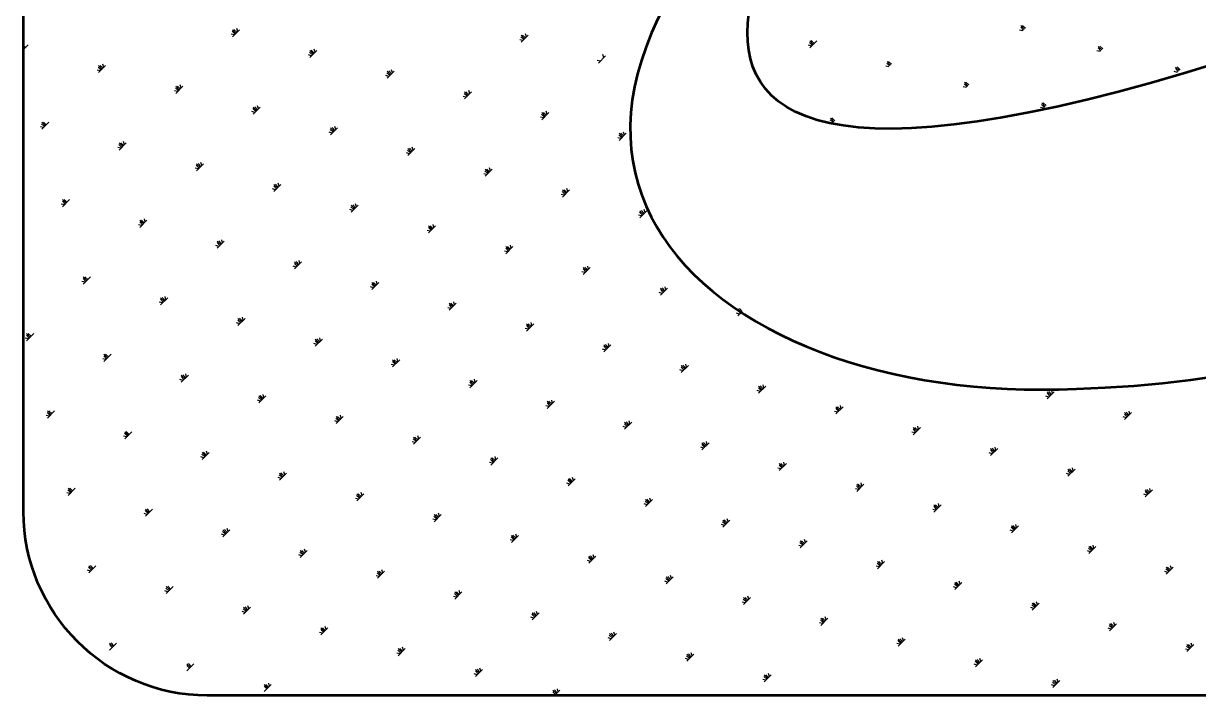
# Model space of a CAD drawing. Extents: x 40372685 to 40373131, y 3431137 to 3431353.
# Drawn here: x 40373107.694 to 40373112.371, y 3431336.849 to 3431339.523 of the extents above; entities that cross this region are included whole.
import ezdxf

# ---------------------------------------------------------------- set-up
doc = ezdxf.new("R2010")
doc.units = 0
doc.header["$LTSCALE"] = 0.5
doc.layers.add('PUB_TITLE', color=4, linetype='CONTINUOUS')

msp = doc.modelspace()

# ---------------------------------------------------------------- linework, layer by layer
at = {"layer": 'PUB_TITLE', "color": 4}
for p, q in [((40373108.5396, 3431339.4849), (40373108.5255, 3431339.4989)), ((40373108.5255, 3431339.4708), (40373108.5537, 3431339.4989)), ((40373108.5431, 3431339.4884), (40373108.5318, 3431339.4996)), ((40373108.5466, 3431339.4919), (40373108.5433, 3431339.5042)), ((40373111.6716, 3431339.494), (40373111.6593, 3431339.4973)), ((40373111.6752, 3431339.4975), (40373111.6639, 3431339.5088)), ((40373111.6787, 3431339.501), (40373111.6646, 3431339.5151)), ((40373111.6822, 3431339.5046), (40373111.6709, 3431339.5158)), ((40373108.5325, 3431339.4778), (40373108.5202, 3431339.4811)), ((40373108.5361, 3431339.4813), (40373108.5248, 3431339.4926)), ((40373109.6815, 3431339.4557), (40373109.6692, 3431339.459)), ((40373109.685, 3431339.4592), (40373109.6738, 3431339.4705)), ((40373109.6886, 3431339.4628), (40373109.6745, 3431339.4768)), ((40373109.6745, 3431339.4487), (40373109.7027, 3431339.4768)), ((40373109.6921, 3431339.4663), (40373109.6808, 3431339.4775)), ((40373109.6956, 3431339.4698), (40373109.6923, 3431339.4821)), ((40373110.834, 3431339.4371), (40373110.8228, 3431339.4484)), ((40373110.8376, 3431339.4406), (40373110.8235, 3431339.4547)), ((40373110.8235, 3431339.4266), (40373110.8517, 3431339.4547)), ((40373110.8411, 3431339.4442), (40373110.8298, 3431339.4554)), ((40373107.6939, 3431339.4199), (40373107.7125, 3431339.4386)), ((40373107.702, 3431339.428), (40373107.6939, 3431339.436)), ((40373107.6985, 3431339.4245), (40373107.6939, 3431339.429)), ((40373107.6949, 3431339.4209), (40373107.6939, 3431339.4219)), ((40373108.8439, 3431339.3988), (40373108.8327, 3431339.4101)), ((40373108.8474, 3431339.4024), (40373108.8334, 3431339.4164)), ((40373108.8334, 3431339.3883), (40373108.8615, 3431339.4164)), ((40373108.851, 3431339.4059), (40373108.8397, 3431339.4172)), ((40373108.8545, 3431339.4094), (40373108.8512, 3431339.4217)), ((40373110.8305, 3431339.4336), (40373110.8182, 3431339.4369)), ((40373111.9795, 3431339.4115), (40373111.9672, 3431339.4148)), ((40373111.983, 3431339.415), (40373111.9718, 3431339.4263)), ((40373111.9866, 3431339.4185), (40373111.9725, 3431339.4326)), ((40373111.9901, 3431339.4221), (40373111.9788, 3431339.4333)), ((40373108.0063, 3431339.342), (40373107.9922, 3431339.3561)), ((40373107.9922, 3431339.3279), (40373108.0204, 3431339.3561)), ((40373108.0098, 3431339.3455), (40373107.9986, 3431339.3568)), ((40373108.0134, 3431339.349), (40373108.0101, 3431339.3613)), ((40373108.8404, 3431339.3953), (40373108.8281, 3431339.3986)), ((40373109.9894, 3431339.3732), (40373109.9771, 3431339.3765)), ((40373109.9824, 3431339.3662), (40373110.0105, 3431339.3943)), ((40373110.0035, 3431339.3873), (40373110.0002, 3431339.3996)), ((40373111.1384, 3431339.3511), (40373111.1261, 3431339.3544)), ((40373111.1419, 3431339.3546), (40373111.1306, 3431339.3659)), ((40373111.1454, 3431339.3582), (40373111.1314, 3431339.3722)), ((40373111.149, 3431339.3617), (40373111.1377, 3431339.3729)), ((40373107.9993, 3431339.3349), (40373107.987, 3431339.3382)), ((40373108.0028, 3431339.3384), (40373107.9915, 3431339.3497)), ((40373109.1483, 3431339.3128), (40373109.136, 3431339.3161)), ((40373109.1518, 3431339.3163), (40373109.1405, 3431339.3276)), ((40373109.1553, 3431339.3199), (40373109.1412, 3431339.334)), ((40373109.1412, 3431339.3058), (40373109.1694, 3431339.334)), ((40373109.1588, 3431339.3234), (40373109.1476, 3431339.3347)), ((40373109.1624, 3431339.3269), (40373109.1591, 3431339.3392)), ((40373112.2874, 3431339.329), (40373112.2751, 3431339.3323)), ((40373112.2909, 3431339.3325), (40373112.2796, 3431339.3438)), ((40373112.2944, 3431339.336), (40373112.2803, 3431339.3501)), ((40373112.298, 3431339.3396), (40373112.2867, 3431339.3508)), ((40373108.3107, 3431339.256), (40373108.2994, 3431339.2672)), ((40373108.3142, 3431339.2595), (40373108.3001, 3431339.2736)), ((40373108.3001, 3431339.2454), (40373108.3283, 3431339.2736)), ((40373108.3177, 3431339.263), (40373108.3064, 3431339.2743)), ((40373108.3212, 3431339.2665), (40373108.3179, 3431339.2788)), ((40373111.4463, 3431339.2686), (40373111.434, 3431339.2719)), ((40373111.4498, 3431339.2721), (40373111.4385, 3431339.2834)), ((40373111.4533, 3431339.2757), (40373111.4392, 3431339.2897)), ((40373111.4568, 3431339.2792), (40373111.4456, 3431339.2904)), ((40373108.3072, 3431339.2524), (40373108.2948, 3431339.2557)), ((40373109.4561, 3431339.2303), (40373109.4438, 3431339.2336)), ((40373109.4597, 3431339.2339), (40373109.4484, 3431339.2451)), ((40373109.4632, 3431339.2374), (40373109.4491, 3431339.2515)), ((40373109.4491, 3431339.2233), (40373109.4773, 3431339.2515)), ((40373109.4667, 3431339.2409), (40373109.4554, 3431339.2522)), ((40373109.4702, 3431339.2444), (40373109.4669, 3431339.2567)), ((40373108.615, 3431339.1699), (40373108.6027, 3431339.1732)), ((40373108.6185, 3431339.1735), (40373108.6073, 3431339.1847)), ((40373108.6221, 3431339.177), (40373108.608, 3431339.1911)), ((40373108.608, 3431339.1629), (40373108.6362, 3431339.1911)), ((40373108.6256, 3431339.1805), (40373108.6143, 3431339.1918)), ((40373108.6291, 3431339.184), (40373108.6258, 3431339.1963)), ((40373109.7711, 3431339.1549), (40373109.757, 3431339.169)), ((40373109.757, 3431339.1408), (40373109.7851, 3431339.169)), ((40373109.7746, 3431339.1584), (40373109.7633, 3431339.1697)), ((40373109.7781, 3431339.1619), (40373109.7748, 3431339.1742)), ((40373111.7541, 3431339.1861), (40373111.7418, 3431339.1894)), ((40373111.7577, 3431339.1896), (40373111.7464, 3431339.2009)), ((40373111.7612, 3431339.1932), (40373111.7471, 3431339.2073)), ((40373111.7647, 3431339.1967), (40373111.7534, 3431339.208)), ((40373107.7774, 3431339.1131), (40373107.7662, 3431339.1243)), ((40373107.7809, 3431339.1166), (40373107.7669, 3431339.1307)), ((40373107.7669, 3431339.1025), (40373107.795, 3431339.1307)), ((40373107.7845, 3431339.1201), (40373107.7732, 3431339.1314)), ((40373109.764, 3431339.1478), (40373109.7517, 3431339.1511)), ((40373109.7675, 3431339.1514), (40373109.7563, 3431339.1626)), ((40373110.913, 3431339.1257), (40373110.9007, 3431339.129)), ((40373110.9165, 3431339.1293), (40373110.9053, 3431339.1405)), ((40373110.9201, 3431339.1328), (40373110.906, 3431339.1469)), ((40373110.9236, 3431339.1363), (40373110.9123, 3431339.1476)), ((40373107.7739, 3431339.1096), (40373107.7616, 3431339.1128)), ((40373108.9229, 3431339.0874), (40373108.9106, 3431339.0907)), ((40373108.9264, 3431339.091), (40373108.9151, 3431339.1022)), ((40373108.9299, 3431339.0945), (40373108.9159, 3431339.1086)), ((40373108.9159, 3431339.0804), (40373108.944, 3431339.1086)), ((40373108.9335, 3431339.098), (40373108.9222, 3431339.1093)), ((40373108.937, 3431339.1015), (40373108.9337, 3431339.1138)), ((40373110.0754, 3431339.0689), (40373110.0641, 3431339.0801)), ((40373110.0789, 3431339.0724), (40373110.0648, 3431339.0865)), ((40373110.0648, 3431339.0583), (40373110.093, 3431339.0865)), ((40373110.0825, 3431339.0759), (40373110.0712, 3431339.0872)), ((40373110.086, 3431339.0794), (40373110.0827, 3431339.0917)), ((40373108.0818, 3431339.0271), (40373108.0695, 3431339.0304)), ((40373108.0853, 3431339.0306), (40373108.074, 3431339.0418)), ((40373108.0888, 3431339.0341), (40373108.0747, 3431339.0482)), ((40373108.0747, 3431339.02), (40373108.1029, 3431339.0482)), ((40373108.0923, 3431339.0376), (40373108.0811, 3431339.0489)), ((40373108.0959, 3431339.0411), (40373108.0926, 3431339.0535)), ((40373109.2413, 3431339.0155), (40373109.2301, 3431339.0268)), ((40373109.2449, 3431339.019), (40373109.2416, 3431339.0314)), ((40373110.0719, 3431339.0653), (40373110.0596, 3431339.0686)), ((40373109.2308, 3431339.005), (40373109.2185, 3431339.0083)), ((40373109.2343, 3431339.0085), (40373109.223, 3431339.0197)), ((40373109.2378, 3431339.012), (40373109.2237, 3431339.0261)), ((40373109.2237, 3431338.9979), (40373109.2519, 3431339.0261)), ((40373108.3896, 3431338.9446), (40373108.3773, 3431338.9479)), ((40373108.3932, 3431338.9481), (40373108.3819, 3431338.9594)), ((40373108.3967, 3431338.9516), (40373108.3826, 3431338.9657)), ((40373108.3826, 3431338.9375), (40373108.4108, 3431338.9657)), ((40373108.4002, 3431338.9551), (40373108.3889, 3431338.9664)), ((40373108.4037, 3431338.9586), (40373108.4004, 3431338.971)), ((40373109.5422, 3431338.926), (40373109.5309, 3431338.9372)), ((40373109.5457, 3431338.9295), (40373109.5316, 3431338.9436)), ((40373109.5316, 3431338.9154), (40373109.5598, 3431338.9436)), ((40373109.5492, 3431338.933), (40373109.5379, 3431338.9443)), ((40373109.5527, 3431338.9365), (40373109.5494, 3431338.9489)), ((40373108.7116, 3431338.8762), (40373108.7083, 3431338.8885)), ((40373109.5386, 3431338.9225), (40373109.5263, 3431338.9258)), ((40373108.6975, 3431338.8621), (40373108.6852, 3431338.8654)), ((40373108.701, 3431338.8656), (40373108.6898, 3431338.8769)), ((40373108.7046, 3431338.8691), (40373108.6905, 3431338.8832)), ((40373108.6905, 3431338.855), (40373108.7186, 3431338.8832)), ((40373108.7081, 3431338.8726), (40373108.6968, 3431338.8839)), ((40373109.8465, 3431338.84), (40373109.8342, 3431338.8433)), ((40373109.85, 3431338.8435), (40373109.8388, 3431338.8548)), ((40373109.8536, 3431338.847), (40373109.8395, 3431338.8611)), ((40373109.8395, 3431338.8329), (40373109.8676, 3431338.8611)), ((40373109.8571, 3431338.8505), (40373109.8458, 3431338.8618)), ((40373109.8606, 3431338.854), (40373109.8573, 3431338.8664)), ((40373107.8564, 3431338.8017), (40373107.8441, 3431338.805)), ((40373107.8599, 3431338.8052), (40373107.8486, 3431338.8165)), ((40373107.8634, 3431338.8087), (40373107.8494, 3431338.8228)), ((40373107.8494, 3431338.7946), (40373107.8775, 3431338.8228)), ((40373107.867, 3431338.8122), (40373107.8557, 3431338.8235)), ((40373109.0089, 3431338.7831), (40373108.9976, 3431338.7944)), ((40373109.0124, 3431338.7866), (40373108.9983, 3431338.8007)), ((40373108.9983, 3431338.7725), (40373109.0265, 3431338.8007)), ((40373109.016, 3431338.7901), (40373109.0047, 3431338.8014)), ((40373109.0195, 3431338.7937), (40373109.0162, 3431338.806)), ((40373109.0054, 3431338.7796), (40373108.9931, 3431338.7829)), ((40373110.1544, 3431338.7575), (40373110.1421, 3431338.7608)), ((40373110.1579, 3431338.761), (40373110.1466, 3431338.7723)), ((40373110.1614, 3431338.7645), (40373110.1473, 3431338.7786)), ((40373110.1473, 3431338.7504), (40373110.1755, 3431338.7786)), ((40373110.165, 3431338.768), (40373110.1537, 3431338.7793)), ((40373110.1685, 3431338.7716), (40373110.1652, 3431338.7839)), ((40373108.1643, 3431338.7192), (40373108.152, 3431338.7225)), ((40373108.1678, 3431338.7227), (40373108.1565, 3431338.734)), ((40373108.1713, 3431338.7262), (40373108.1572, 3431338.7403)), ((40373108.1572, 3431338.7121), (40373108.1854, 3431338.7403)), ((40373108.1748, 3431338.7297), (40373108.1636, 3431338.741)), ((40373108.1784, 3431338.7333), (40373108.1751, 3431338.7456)), ((40373109.3133, 3431338.6971), (40373109.3009, 3431338.7004)), ((40373109.3168, 3431338.7006), (40373109.3055, 3431338.7119)), ((40373109.3203, 3431338.7041), (40373109.3062, 3431338.7182)), ((40373109.3062, 3431338.69), (40373109.3344, 3431338.7182)), ((40373109.3238, 3431338.7076), (40373109.3126, 3431338.7189)), ((40373109.3273, 3431338.7112), (40373109.3241, 3431338.7235)), ((40373108.4792, 3431338.6437), (40373108.4651, 3431338.6578)), ((40373108.4651, 3431338.6296), (40373108.4933, 3431338.6578)), ((40373108.4827, 3431338.6473), (40373108.4714, 3431338.6585)), ((40373108.4862, 3431338.6508), (40373108.4829, 3431338.6631)), ((40373108.4721, 3431338.6367), (40373108.4598, 3431338.64)), ((40373108.4757, 3431338.6402), (40373108.4644, 3431338.6515)), ((40373109.6211, 3431338.6146), (40373109.6088, 3431338.6179)), ((40373109.6247, 3431338.6181), (40373109.6134, 3431338.6294)), ((40373109.6282, 3431338.6216), (40373109.6141, 3431338.6357)), ((40373109.6141, 3431338.6075), (40373109.6423, 3431338.6357)), ((40373109.6317, 3431338.6252), (40373109.6204, 3431338.6364)), ((40373109.6352, 3431338.6287), (40373109.6319, 3431338.641)), ((40373108.7835, 3431338.5577), (40373108.7723, 3431338.569)), ((40373108.7871, 3431338.5612), (40373108.773, 3431338.5753)), ((40373108.773, 3431338.5472), (40373108.8011, 3431338.5753)), ((40373108.7906, 3431338.5648), (40373108.7793, 3431338.576)), ((40373108.7941, 3431338.5683), (40373108.7908, 3431338.5806)), ((40373107.9459, 3431338.5008), (40373107.9318, 3431338.5149)), ((40373107.9318, 3431338.4868), (40373107.96, 3431338.5149)), ((40373107.9495, 3431338.5044), (40373107.9382, 3431338.5156)), ((40373108.78, 3431338.5542), (40373108.7677, 3431338.5575)), ((40373109.929, 3431338.5321), (40373109.9167, 3431338.5354)), ((40373109.9325, 3431338.5356), (40373109.9213, 3431338.5469)), ((40373109.9361, 3431338.5391), (40373109.922, 3431338.5532)), ((40373109.922, 3431338.525), (40373109.9501, 3431338.5532)), ((40373109.9396, 3431338.5427), (40373109.9283, 3431338.5539)), ((40373109.9431, 3431338.5462), (40373109.9398, 3431338.5585)), ((40373107.9389, 3431338.4938), (40373107.9266, 3431338.4971)), ((40373107.9424, 3431338.4973), (40373107.9311, 3431338.5086)), ((40373109.0879, 3431338.4717), (40373109.0756, 3431338.475)), ((40373109.0914, 3431338.4752), (40373109.0801, 3431338.4865)), ((40373109.0949, 3431338.4787), (40373109.0808, 3431338.4928)), ((40373109.0808, 3431338.4647), (40373109.109, 3431338.4928)), ((40373109.0985, 3431338.4823), (40373109.0872, 3431338.4935)), ((40373109.102, 3431338.4858), (40373109.0987, 3431338.4981)), ((40373110.2439, 3431338.4566), (40373110.2298, 3431338.4707)), ((40373110.2298, 3431338.4426), (40373110.258, 3431338.4707)), ((40373110.2474, 3431338.4602), (40373110.2362, 3431338.4714)), ((40373110.251, 3431338.4637), (40373110.2477, 3431338.476)), ((40373108.2503, 3431338.4148), (40373108.239, 3431338.4261)), ((40373108.2538, 3431338.4184), (40373108.2397, 3431338.4324)), ((40373108.2397, 3431338.4043), (40373108.2679, 3431338.4324)), ((40373108.2573, 3431338.4219), (40373108.2461, 3431338.4331)), ((40373108.2608, 3431338.4254), (40373108.2575, 3431338.4377)), ((40373110.2369, 3431338.4496), (40373110.2246, 3431338.4529)), ((40373110.2404, 3431338.4531), (40373110.2291, 3431338.4644)), ((40373108.2468, 3431338.4113), (40373108.2344, 3431338.4146)), ((40373109.3958, 3431338.3892), (40373109.3834, 3431338.3925)), ((40373109.3993, 3431338.3927), (40373109.388, 3431338.404)), ((40373109.4028, 3431338.3963), (40373109.3887, 3431338.4103)), ((40373109.3887, 3431338.3822), (40373109.4169, 3431338.4103)), ((40373109.4063, 3431338.3998), (40373109.3951, 3431338.411)), ((40373109.4098, 3431338.4033), (40373109.4065, 3431338.4156)), ((40373110.5483, 3431338.3706), (40373110.537, 3431338.3819)), ((40373110.5518, 3431338.3741), (40373110.5377, 3431338.3882)), ((40373110.5377, 3431338.3601), (40373110.5515, 3431338.3738)), ((40373110.5553, 3431338.3777), (40373110.544, 3431338.3889)), ((40373108.5546, 3431338.3288), (40373108.5423, 3431338.3321)), ((40373108.5582, 3431338.3323), (40373108.5469, 3431338.3436)), ((40373108.5617, 3431338.3359), (40373108.5476, 3431338.3499)), ((40373108.5476, 3431338.3218), (40373108.5758, 3431338.3499)), ((40373108.5652, 3431338.3394), (40373108.5539, 3431338.3507)), ((40373108.5687, 3431338.3429), (40373108.5654, 3431338.3552)), ((40373109.7107, 3431338.3138), (40373109.6966, 3431338.3278)), ((40373109.6966, 3431338.2997), (40373109.7248, 3431338.3278)), ((40373109.7142, 3431338.3173), (40373109.7029, 3431338.3285)), ((40373109.7177, 3431338.3208), (40373109.7144, 3431338.3331)), ((40373110.5448, 3431338.3671), (40373110.5324, 3431338.3704)), ((40373107.717, 3431338.2719), (40373107.7058, 3431338.2832)), ((40373107.7206, 3431338.2755), (40373107.7065, 3431338.2896)), ((40373107.7065, 3431338.2614), (40373107.7346, 3431338.2896)), ((40373107.7241, 3431338.279), (40373107.7128, 3431338.2903)), ((40373109.7036, 3431338.3067), (40373109.6913, 3431338.31)), ((40373109.7072, 3431338.3102), (40373109.6959, 3431338.3215)), ((40373107.7135, 3431338.2684), (40373107.7012, 3431338.2717)), ((40373108.8625, 3431338.2463), (40373108.8502, 3431338.2496)), ((40373108.866, 3431338.2498), (40373108.8548, 3431338.2611)), ((40373108.8696, 3431338.2534), (40373108.8555, 3431338.2675)), ((40373108.8555, 3431338.2393), (40373108.8836, 3431338.2675)), ((40373108.8731, 3431338.2569), (40373108.8618, 3431338.2682)), ((40373108.8766, 3431338.2604), (40373108.8733, 3431338.2727)), ((40373110.015, 3431338.2277), (40373110.0038, 3431338.239)), ((40373110.0185, 3431338.2313), (40373110.0045, 3431338.2453)), ((40373110.0045, 3431338.2172), (40373110.0326, 3431338.2453)), ((40373110.0221, 3431338.2348), (40373110.0108, 3431338.2461)), ((40373110.0256, 3431338.2383), (40373110.0223, 3431338.2506)), ((40373108.0214, 3431338.1859), (40373108.0091, 3431338.1892)), ((40373108.0249, 3431338.1895), (40373108.0136, 3431338.2007)), ((40373108.0284, 3431338.193), (40373108.0143, 3431338.2071)), ((40373108.0143, 3431338.1789), (40373108.0425, 3431338.2071)), ((40373108.0319, 3431338.1965), (40373108.0207, 3431338.2078)), ((40373109.1774, 3431338.1709), (40373109.1633, 3431338.185)), ((40373109.1633, 3431338.1568), (40373109.1915, 3431338.185)), ((40373109.1809, 3431338.1744), (40373109.1697, 3431338.1857)), ((40373109.1845, 3431338.1779), (40373109.1812, 3431338.1902)), ((40373110.0115, 3431338.2242), (40373109.9992, 3431338.2275)), ((40373109.1704, 3431338.1638), (40373109.1581, 3431338.1671)), ((40373109.1739, 3431338.1674), (40373109.1626, 3431338.1786)), ((40373110.3194, 3431338.1417), (40373110.3071, 3431338.145)), ((40373110.3229, 3431338.1452), (40373110.3116, 3431338.1565)), ((40373110.3264, 3431338.1488), (40373110.3123, 3431338.1629)), ((40373110.3123, 3431338.1347), (40373110.3405, 3431338.1629)), ((40373110.3299, 3431338.1523), (40373110.3187, 3431338.1636)), ((40373110.3335, 3431338.1558), (40373110.3302, 3431338.1681)), ((40373108.3293, 3431338.1034), (40373108.3169, 3431338.1067)), ((40373108.3328, 3431338.107), (40373108.3215, 3431338.1182)), ((40373108.3363, 3431338.1105), (40373108.3222, 3431338.1246)), ((40373108.3222, 3431338.0964), (40373108.3504, 3431338.1246)), ((40373108.3398, 3431338.114), (40373108.3286, 3431338.1253)), ((40373108.3433, 3431338.1175), (40373108.34, 3431338.1298)), ((40373109.4818, 3431338.0849), (40373109.4705, 3431338.0961)), ((40373109.4853, 3431338.0884), (40373109.4712, 3431338.1025)), ((40373109.4712, 3431338.0743), (40373109.4994, 3431338.1025)), ((40373109.4888, 3431338.0919), (40373109.4775, 3431338.1032)), ((40373109.4923, 3431338.0954), (40373109.489, 3431338.1077)), ((40373108.6512, 3431338.035), (40373108.6479, 3431338.0473)), ((40373109.4783, 3431338.0813), (40373109.4659, 3431338.0846)), ((40373110.6272, 3431338.0592), (40373110.6149, 3431338.0625)), ((40373110.6308, 3431338.0628), (40373110.6195, 3431338.074)), ((40373110.6343, 3431338.0663), (40373110.6202, 3431338.0804)), ((40373110.6202, 3431338.0522), (40373110.6484, 3431338.0804)), ((40373110.6378, 3431338.0698), (40373110.6265, 3431338.0811)), ((40373110.6413, 3431338.0733), (40373110.638, 3431338.0856)), ((40373111.7798, 3431338.0406), (40373111.7685, 3431338.0519)), ((40373111.7833, 3431338.0442), (40373111.7692, 3431338.0583)), ((40373111.7692, 3431338.0301), (40373111.7974, 3431338.0583)), ((40373111.7868, 3431338.0477), (40373111.7755, 3431338.059)), ((40373111.7903, 3431338.0512), (40373111.787, 3431338.0635)), ((40373108.6371, 3431338.0209), (40373108.6248, 3431338.0242)), ((40373108.6407, 3431338.0245), (40373108.6294, 3431338.0357)), ((40373108.6442, 3431338.028), (40373108.6301, 3431338.0421)), ((40373108.6301, 3431338.0139), (40373108.6583, 3431338.0421)), ((40373108.6477, 3431338.0315), (40373108.6364, 3431338.0428)), ((40373109.7861, 3431337.9988), (40373109.7738, 3431338.0021)), ((40373109.7896, 3431338.0024), (40373109.7784, 3431338.0136)), ((40373109.7932, 3431338.0059), (40373109.7791, 3431338.02)), ((40373109.7791, 3431337.9918), (40373109.8073, 3431338.02)), ((40373109.7967, 3431338.0094), (40373109.7854, 3431338.0207)), ((40373109.8002, 3431338.0129), (40373109.7969, 3431338.0252)), ((40373110.9422, 3431337.9838), (40373110.9281, 3431337.9979)), ((40373110.9281, 3431337.9697), (40373110.9562, 3431337.9979)), ((40373110.9457, 3431337.9873), (40373110.9344, 3431337.9986)), ((40373110.9492, 3431337.9908), (40373110.9459, 3431338.0031)), ((40373111.7762, 3431338.0371), (40373111.7639, 3431338.0404)), ((40373107.796, 3431337.9606), (40373107.7837, 3431337.9639)), ((40373107.7995, 3431337.9641), (40373107.7883, 3431337.9753)), ((40373107.803, 3431337.9676), (40373107.789, 3431337.9817)), ((40373107.789, 3431337.9535), (40373107.8171, 3431337.9817)), ((40373107.8066, 3431337.9711), (40373107.7953, 3431337.9824)), ((40373108.9485, 3431337.942), (40373108.9373, 3431337.9532)), ((40373108.952, 3431337.9455), (40373108.938, 3431337.9596)), ((40373108.938, 3431337.9314), (40373108.9661, 3431337.9596)), ((40373108.9556, 3431337.949), (40373108.9443, 3431337.9603)), ((40373108.9591, 3431337.9525), (40373108.9558, 3431337.9649)), ((40373110.9351, 3431337.9767), (40373110.9228, 3431337.98)), ((40373110.9386, 3431337.9803), (40373110.9274, 3431337.9915)), ((40373112.0841, 3431337.9546), (40373112.0718, 3431337.9579)), ((40373112.0876, 3431337.9582), (40373112.0764, 3431337.9694)), ((40373112.0912, 3431337.9617), (40373112.0771, 3431337.9758)), ((40373112.0771, 3431337.9476), (40373112.1052, 3431337.9758)), ((40373112.0947, 3431337.9652), (40373112.0834, 3431337.9765)), ((40373112.0982, 3431337.9687), (40373112.0949, 3431337.981)), ((40373108.945, 3431337.9385), (40373108.9327, 3431337.9418)), ((40373110.094, 3431337.9163), (40373110.0817, 3431337.9196)), ((40373110.0975, 3431337.9199), (40373110.0862, 3431337.9311)), ((40373110.101, 3431337.9234), (40373110.087, 3431337.9375)), ((40373110.087, 3431337.9093), (40373110.1151, 3431337.9375)), ((40373110.1046, 3431337.9269), (40373110.0933, 3431337.9382)), ((40373110.1081, 3431337.9304), (40373110.1048, 3431337.9427)), ((40373111.2465, 3431337.8978), (40373111.2352, 3431337.909)), ((40373111.25, 3431337.9013), (40373111.2359, 3431337.9154)), ((40373111.2359, 3431337.8872), (40373111.2641, 3431337.9154)), ((40373111.2536, 3431337.9048), (40373111.2423, 3431337.9161)), ((40373111.2571, 3431337.9083), (40373111.2538, 3431337.9206)), ((40373108.1039, 3431337.8781), (40373108.0916, 3431337.8814)), ((40373108.1074, 3431337.8816), (40373108.0961, 3431337.8929)), ((40373108.1109, 3431337.8851), (40373108.0968, 3431337.8992)), ((40373108.0968, 3431337.871), (40373108.125, 3431337.8992)), ((40373108.1144, 3431337.8886), (40373108.1032, 3431337.8999)), ((40373109.2529, 3431337.856), (40373109.2406, 3431337.8593)), ((40373109.2564, 3431337.8595), (40373109.2451, 3431337.8707)), ((40373109.2599, 3431337.863), (40373109.2458, 3431337.8771)), ((40373109.2458, 3431337.8489), (40373109.274, 3431337.8771)), ((40373109.2634, 3431337.8665), (40373109.2522, 3431337.8778)), ((40373109.267, 3431337.87), (40373109.2637, 3431337.8824)), ((40373110.416, 3431337.8479), (40373110.4127, 3431337.8603)), ((40373111.243, 3431337.8942), (40373111.2307, 3431337.8975)), ((40373108.4188, 3431337.8026), (40373108.4047, 3431337.8167)), ((40373108.4047, 3431337.7885), (40373108.4329, 3431337.8167)), ((40373108.4223, 3431337.8061), (40373108.411, 3431337.8174)), ((40373108.4258, 3431337.8097), (40373108.4225, 3431337.822)), ((40373110.4019, 3431337.8339), (40373110.3896, 3431337.8372)), ((40373110.4054, 3431337.8374), (40373110.3941, 3431337.8486)), ((40373110.4089, 3431337.8409), (40373110.3948, 3431337.855)), ((40373110.3948, 3431337.8268), (40373110.423, 3431337.855)), ((40373110.4124, 3431337.8444), (40373110.4012, 3431337.8557)), ((40373111.5509, 3431337.8117), (40373111.5385, 3431337.815)), ((40373111.5544, 3431337.8153), (40373111.5431, 3431337.8265)), ((40373111.5579, 3431337.8188), (40373111.5438, 3431337.8329)), ((40373111.5438, 3431337.8047), (40373111.572, 3431337.8329)), ((40373111.5614, 3431337.8223), (40373111.5502, 3431337.8336)), ((40373111.5649, 3431337.8258), (40373111.5617, 3431337.8381)), ((40373108.4118, 3431337.7956), (40373108.3994, 3431337.7989)), ((40373108.4153, 3431337.7991), (40373108.404, 3431337.8104)), ((40373109.5607, 3431337.7735), (40373109.5484, 3431337.7768)), ((40373109.5643, 3431337.777), (40373109.553, 3431337.7883)), ((40373109.5678, 3431337.7805), (40373109.5537, 3431337.7946)), ((40373109.5537, 3431337.7664), (40373109.5819, 3431337.7946)), ((40373109.5713, 3431337.784), (40373109.56, 3431337.7953)), ((40373109.5748, 3431337.7875), (40373109.5715, 3431337.7999)), ((40373110.7133, 3431337.7549), (40373110.702, 3431337.7661)), ((40373110.7168, 3431337.7584), (40373110.7027, 3431337.7725)), ((40373110.7027, 3431337.7443), (40373110.7309, 3431337.7725)), ((40373110.7203, 3431337.7619), (40373110.709, 3431337.7732)), ((40373110.7238, 3431337.7654), (40373110.7205, 3431337.7778)), ((40373108.7231, 3431337.7166), (40373108.7119, 3431337.7279)), ((40373108.7267, 3431337.7201), (40373108.7126, 3431337.7342)), ((40373108.7126, 3431337.706), (40373108.7408, 3431337.7342)), ((40373108.7302, 3431337.7236), (40373108.7189, 3431337.7349)), ((40373108.7337, 3431337.7272), (40373108.7304, 3431337.7395)), ((40373109.8827, 3431337.7051), (40373109.8794, 3431337.7174)), ((40373110.7097, 3431337.7514), (40373110.6974, 3431337.7547)), ((40373111.8587, 3431337.7293), (40373111.8464, 3431337.7326)), ((40373111.8623, 3431337.7328), (40373111.851, 3431337.744)), ((40373111.8658, 3431337.7363), (40373111.8517, 3431337.7504)), ((40373111.8517, 3431337.7222), (40373111.8799, 3431337.7504)), ((40373111.8693, 3431337.7398), (40373111.858, 3431337.7511)), ((40373111.8728, 3431337.7433), (40373111.8695, 3431337.7557)), ((40373107.8855, 3431337.6597), (40373107.8715, 3431337.6738)), ((40373107.8715, 3431337.6456), (40373107.8996, 3431337.6738)), ((40373107.8891, 3431337.6632), (40373107.8778, 3431337.6745)), ((40373108.7196, 3431337.7131), (40373108.7073, 3431337.7164)), ((40373109.8686, 3431337.691), (40373109.8563, 3431337.6943)), ((40373109.8721, 3431337.6945), (40373109.8609, 3431337.7058)), ((40373109.8757, 3431337.698), (40373109.8616, 3431337.7121)), ((40373109.8616, 3431337.6839), (40373109.8897, 3431337.7121)), ((40373109.8792, 3431337.7015), (40373109.8679, 3431337.7128)), ((40373111.0176, 3431337.6689), (40373111.0053, 3431337.6722)), ((40373111.0211, 3431337.6724), (40373111.0099, 3431337.6837)), ((40373111.0247, 3431337.6759), (40373111.0106, 3431337.69)), ((40373111.0106, 3431337.6618), (40373111.0387, 3431337.69)), ((40373111.0282, 3431337.6794), (40373111.0169, 3431337.6907)), ((40373111.0317, 3431337.683), (40373111.0284, 3431337.6953)), ((40373112.1807, 3431337.6608), (40373112.1774, 3431337.6732)), ((40373107.8785, 3431337.6527), (40373107.8662, 3431337.656)), ((40373107.882, 3431337.6562), (40373107.8708, 3431337.6675)), ((40373109.0275, 3431337.6306), (40373109.0152, 3431337.6339)), ((40373109.031, 3431337.6341), (40373109.0197, 3431337.6454)), ((40373109.0345, 3431337.6376), (40373109.0205, 3431337.6517)), ((40373109.0205, 3431337.6235), (40373109.0486, 3431337.6517)), ((40373109.0381, 3431337.6411), (40373109.0268, 3431337.6524)), ((40373109.0416, 3431337.6447), (40373109.0383, 3431337.657)), ((40373110.1835, 3431337.6155), (40373110.1694, 3431337.6296)), ((40373110.1694, 3431337.6014), (40373110.1976, 3431337.6296)), ((40373110.1871, 3431337.619), (40373110.1758, 3431337.6303)), ((40373110.1906, 3431337.6226), (40373110.1873, 3431337.6349)), ((40373112.1666, 3431337.6468), (40373112.1543, 3431337.6501)), ((40373112.1701, 3431337.6503), (40373112.1589, 3431337.6616)), ((40373112.1737, 3431337.6538), (40373112.1596, 3431337.6679)), ((40373112.1596, 3431337.6397), (40373112.1877, 3431337.6679)), ((40373112.1772, 3431337.6573), (40373112.1659, 3431337.6686)), ((40373108.1899, 3431337.5737), (40373108.1786, 3431337.585)), ((40373108.1934, 3431337.5772), (40373108.1793, 3431337.5913)), ((40373108.1793, 3431337.5631), (40373108.2075, 3431337.5913)), ((40373108.1969, 3431337.5808), (40373108.1857, 3431337.592)), ((40373110.1765, 3431337.6085), (40373110.1642, 3431337.6118)), ((40373110.18, 3431337.612), (40373110.1687, 3431337.6233)), ((40373111.3255, 3431337.5864), (40373111.3132, 3431337.5897)), ((40373111.329, 3431337.5899), (40373111.3177, 3431337.6012)), ((40373111.3325, 3431337.5934), (40373111.3184, 3431337.6075)), ((40373111.3184, 3431337.5793), (40373111.3466, 3431337.6075)), ((40373111.3361, 3431337.5969), (40373111.3248, 3431337.6082)), ((40373111.3396, 3431337.6005), (40373111.3363, 3431337.6128)), ((40373108.1864, 3431337.5702), (40373108.1741, 3431337.5735)), ((40373109.3354, 3431337.5481), (40373109.3231, 3431337.5514)), ((40373109.3389, 3431337.5516), (40373109.3276, 3431337.5629)), ((40373109.3424, 3431337.5551), (40373109.3283, 3431337.5692)), ((40373109.3283, 3431337.541), (40373109.3565, 3431337.5692)), ((40373109.3459, 3431337.5586), (40373109.3347, 3431337.5699)), ((40373109.3495, 3431337.5622), (40373109.3462, 3431337.5745)), ((40373110.4879, 3431337.5295), (40373110.4766, 3431337.5408)), ((40373110.4914, 3431337.533), (40373110.4773, 3431337.5471)), ((40373110.4773, 3431337.5189), (40373110.5055, 3431337.5471)), ((40373110.4949, 3431337.5365), (40373110.4837, 3431337.5478)), ((40373110.4984, 3431337.5401), (40373110.4951, 3431337.5524)), ((40373111.6474, 3431337.518), (40373111.6441, 3431337.5303)), ((40373108.4942, 3431337.4877), (40373108.4819, 3431337.491)), ((40373108.4978, 3431337.4912), (40373108.4865, 3431337.5025)), ((40373108.5013, 3431337.4947), (40373108.4872, 3431337.5088)), ((40373108.4872, 3431337.4807), (40373108.5154, 3431337.5088)), ((40373108.5048, 3431337.4983), (40373108.4935, 3431337.5095)), ((40373108.5083, 3431337.5018), (40373108.505, 3431337.5141)), ((40373109.6503, 3431337.4726), (40373109.6362, 3431337.4867)), ((40373109.6362, 3431337.4585), (40373109.6644, 3431337.4867)), ((40373109.6538, 3431337.4762), (40373109.6425, 3431337.4874)), ((40373109.6573, 3431337.4797), (40373109.654, 3431337.492)), ((40373110.4844, 3431337.526), (40373110.472, 3431337.5293)), ((40373111.6334, 3431337.5039), (40373111.621, 3431337.5072)), ((40373111.6369, 3431337.5074), (40373111.6256, 3431337.5187)), ((40373111.6404, 3431337.5109), (40373111.6263, 3431337.525)), ((40373111.6263, 3431337.4968), (40373111.6545, 3431337.525)), ((40373111.6439, 3431337.5144), (40373111.6327, 3431337.5257)), ((40373109.6432, 3431337.4656), (40373109.6309, 3431337.4689)), ((40373109.6468, 3431337.4691), (40373109.6355, 3431337.4804)), ((40373110.7922, 3431337.4435), (40373110.7799, 3431337.4468)), ((40373110.7958, 3431337.447), (40373110.7845, 3431337.4583)), ((40373110.7993, 3431337.4505), (40373110.7852, 3431337.4646)), ((40373110.7852, 3431337.4364), (40373110.8134, 3431337.4646)), ((40373110.8028, 3431337.4541), (40373110.7915, 3431337.4653)), ((40373110.8063, 3431337.4576), (40373110.803, 3431337.4699)), ((40373111.9483, 3431337.4284), (40373111.9342, 3431337.4425)), ((40373111.9342, 3431337.4143), (40373111.9624, 3431337.4425)), ((40373111.9518, 3431337.4319), (40373111.9405, 3431337.4432)), ((40373111.9553, 3431337.4355), (40373111.952, 3431337.4478)), ((40373108.8021, 3431337.4052), (40373108.7898, 3431337.4085)), ((40373108.8056, 3431337.4087), (40373108.7944, 3431337.42)), ((40373108.8092, 3431337.4122), (40373108.7951, 3431337.4263)), ((40373108.7951, 3431337.3982), (40373108.8232, 3431337.4263)), ((40373108.8127, 3431337.4158), (40373108.8014, 3431337.427)), ((40373108.8162, 3431337.4193), (40373108.8129, 3431337.4316)), ((40373109.9546, 3431337.3866), (40373109.9434, 3431337.3979)), ((40373109.9582, 3431337.3901), (40373109.9441, 3431337.4042)), ((40373109.9441, 3431337.3761), (40373109.9722, 3431337.4042)), ((40373109.9617, 3431337.3937), (40373109.9504, 3431337.4049)), ((40373109.9652, 3431337.3972), (40373109.9619, 3431337.4095)), ((40373111.9412, 3431337.4214), (40373111.9289, 3431337.4247)), ((40373111.9448, 3431337.4249), (40373111.9335, 3431337.4362)), ((40373107.961, 3431337.3448), (40373107.9487, 3431337.3481)), ((40373107.9645, 3431337.3483), (40373107.9532, 3431337.3596)), ((40373107.968, 3431337.3519), (40373107.954, 3431337.3659)), ((40373107.954, 3431337.3378), (40373107.9821, 3431337.3659)), ((40373107.9716, 3431337.3554), (40373107.9603, 3431337.3666)), ((40373109.117, 3431337.3297), (40373109.1029, 3431337.3438)), ((40373109.1029, 3431337.3157), (40373109.1311, 3431337.3438)), ((40373109.1206, 3431337.3333), (40373109.1093, 3431337.3445)), ((40373109.1241, 3431337.3368), (40373109.1208, 3431337.3491)), ((40373109.9511, 3431337.3831), (40373109.9388, 3431337.3864)), ((40373111.1001, 3431337.361), (40373111.0878, 3431337.3643)), ((40373111.1036, 3431337.3645), (40373111.0924, 3431337.3758)), ((40373111.1072, 3431337.368), (40373111.0931, 3431337.3821)), ((40373111.0931, 3431337.3539), (40373111.1212, 3431337.3821)), ((40373111.1107, 3431337.3716), (40373111.0994, 3431337.3828)), ((40373111.1142, 3431337.3751), (40373111.1109, 3431337.3874)), ((40373112.2526, 3431337.3424), (40373112.2414, 3431337.3537)), ((40373112.2561, 3431337.3459), (40373112.2421, 3431337.36)), ((40373112.2421, 3431337.3318), (40373112.2702, 3431337.36)), ((40373112.2597, 3431337.3495), (40373112.2484, 3431337.3607)), ((40373112.2632, 3431337.353), (40373112.2599, 3431337.3653)), ((40373109.11, 3431337.3227), (40373109.0977, 3431337.326)), ((40373109.1135, 3431337.3262), (40373109.1022, 3431337.3375)), ((40373110.259, 3431337.3006), (40373110.2467, 3431337.3039)), ((40373110.2625, 3431337.3041), (40373110.2512, 3431337.3154)), ((40373110.266, 3431337.3076), (40373110.2519, 3431337.3217)), ((40373110.2519, 3431337.2936), (40373110.2801, 3431337.3217)), ((40373110.2695, 3431337.3112), (40373110.2583, 3431337.3224)), ((40373110.2731, 3431337.3147), (40373110.2698, 3431337.327)), ((40373111.415, 3431337.2855), (40373111.4009, 3431337.2996)), ((40373111.4009, 3431337.2715), (40373111.4291, 3431337.2996)), ((40373111.4185, 3431337.2891), (40373111.4073, 3431337.3003)), ((40373111.4221, 3431337.2926), (40373111.4188, 3431337.3049)), ((40373112.2491, 3431337.3389), (40373112.2368, 3431337.3422)), ((40373108.2689, 3431337.2623), (40373108.2566, 3431337.2656)), ((40373108.2724, 3431337.2658), (40373108.2611, 3431337.2771)), ((40373108.2759, 3431337.2694), (40373108.2618, 3431337.2834)), ((40373108.2618, 3431337.2553), (40373108.29, 3431337.2834)), ((40373108.2794, 3431337.2729), (40373108.2682, 3431337.2842)), ((40373109.4214, 3431337.2437), (40373109.4101, 3431337.255)), ((40373109.4249, 3431337.2473), (40373109.4108, 3431337.2613)), ((40373109.4108, 3431337.2332), (40373109.439, 3431337.2613)), ((40373109.4284, 3431337.2508), (40373109.4172, 3431337.262)), ((40373109.4319, 3431337.2543), (40373109.4286, 3431337.2666)), ((40373111.408, 3431337.2785), (40373111.3957, 3431337.2818)), ((40373111.4115, 3431337.282), (40373111.4002, 3431337.2933)), ((40373108.5908, 3431337.1939), (40373108.5875, 3431337.2062)), ((40373109.4179, 3431337.2402), (40373109.4055, 3431337.2435)), ((40373110.5669, 3431337.2181), (40373110.5545, 3431337.2214)), ((40373110.5704, 3431337.2216), (40373110.5591, 3431337.2329)), ((40373110.5739, 3431337.2252), (40373110.5598, 3431337.2392)), ((40373110.5598, 3431337.2111), (40373110.588, 3431337.2392)), ((40373110.5774, 3431337.2287), (40373110.5662, 3431337.2399)), ((40373110.5809, 3431337.2322), (40373110.5776, 3431337.2445)), ((40373111.7194, 3431337.1995), (40373111.7081, 3431337.2108)), ((40373111.7229, 3431337.203), (40373111.7088, 3431337.2171)), ((40373111.7088, 3431337.189), (40373111.737, 3431337.2171)), ((40373111.7264, 3431337.2066), (40373111.7151, 3431337.2178)), ((40373111.7299, 3431337.2101), (40373111.7266, 3431337.2224)), ((40373108.5767, 3431337.1798), (40373108.5644, 3431337.1831)), ((40373108.5803, 3431337.1833), (40373108.569, 3431337.1946)), ((40373108.5838, 3431337.1869), (40373108.5697, 3431337.201)), ((40373108.5697, 3431337.1728), (40373108.5979, 3431337.201)), ((40373108.5873, 3431337.1904), (40373108.576, 3431337.2017)), ((40373109.7257, 3431337.1577), (40373109.7134, 3431337.161)), ((40373109.7293, 3431337.1612), (40373109.718, 3431337.1725)), ((40373109.7328, 3431337.1648), (40373109.7187, 3431337.1788)), ((40373109.7187, 3431337.1507), (40373109.7469, 3431337.1788)), ((40373109.7363, 3431337.1683), (40373109.725, 3431337.1796)), ((40373109.7398, 3431337.1718), (40373109.7365, 3431337.1841)), ((40373110.8818, 3431337.1427), (40373110.8677, 3431337.1567)), ((40373110.8677, 3431337.1286), (40373110.8959, 3431337.1567)), ((40373110.8853, 3431337.1462), (40373110.874, 3431337.1574)), ((40373110.8888, 3431337.1497), (40373110.8855, 3431337.162)), ((40373111.7159, 3431337.196), (40373111.7035, 3431337.1993)), ((40373108.8881, 3431337.1008), (40373108.8769, 3431337.1121)), ((40373108.8917, 3431337.1044), (40373108.8776, 3431337.1185)), ((40373108.8776, 3431337.0903), (40373108.9057, 3431337.1185)), ((40373108.8952, 3431337.1079), (40373108.8839, 3431337.1192)), ((40373108.8987, 3431337.1114), (40373108.8954, 3431337.1237)), ((40373110.8747, 3431337.1356), (40373110.8624, 3431337.1389)), ((40373110.8783, 3431337.1391), (40373110.867, 3431337.1504)), ((40373112.0237, 3431337.1135), (40373112.0114, 3431337.1168)), ((40373112.0272, 3431337.117), (40373112.016, 3431337.1283)), ((40373112.0308, 3431337.1206), (40373112.0167, 3431337.1346)), ((40373112.0167, 3431337.1065), (40373112.0449, 3431337.1346)), ((40373112.0343, 3431337.1241), (40373112.023, 3431337.1353)), ((40373112.0378, 3431337.1276), (40373112.0345, 3431337.1399)), ((40373108.8846, 3431337.0973), (40373108.8723, 3431337.1006)), ((40373110.0336, 3431337.0752), (40373110.0213, 3431337.0785)), ((40373110.0371, 3431337.0787), (40373110.0259, 3431337.09)), ((40373110.0406, 3431337.0823), (40373110.0266, 3431337.0964)), ((40373110.0266, 3431337.0682), (40373110.0547, 3431337.0964)), ((40373110.0442, 3431337.0858), (40373110.0329, 3431337.0971)), ((40373110.0477, 3431337.0893), (40373110.0444, 3431337.1016)), ((40373111.1861, 3431337.0566), (40373111.1749, 3431337.0679)), ((40373111.1896, 3431337.0602), (40373111.1756, 3431337.0742)), ((40373111.1756, 3431337.0461), (40373111.2037, 3431337.0742)), ((40373111.1932, 3431337.0637), (40373111.1819, 3431337.075)), ((40373111.1967, 3431337.0672), (40373111.1934, 3431337.0795)), ((40373108.047, 3431337.0405), (40373108.0357, 3431337.0517)), ((40373108.0505, 3431337.044), (40373108.0364, 3431337.0581)), ((40373108.0364, 3431337.0299), (40373108.0646, 3431337.0581)), ((40373108.0541, 3431337.0475), (40373108.0428, 3431337.0588)), ((40373109.1925, 3431337.0148), (40373109.1802, 3431337.0181)), ((40373109.196, 3431337.0184), (40373109.1847, 3431337.0296)), ((40373109.1995, 3431337.0219), (40373109.1854, 3431337.036)), ((40373109.1854, 3431337.0078), (40373109.2136, 3431337.036)), ((40373109.203, 3431337.0254), (40373109.1918, 3431337.0367)), ((40373109.2066, 3431337.0289), (40373109.2033, 3431337.0412)), ((40373110.3556, 3431337.0068), (40373110.3523, 3431337.0191)), ((40373111.1826, 3431337.0531), (40373111.1703, 3431337.0564)), ((40373112.3316, 3431337.031), (40373112.3193, 3431337.0343)), ((40373112.3351, 3431337.0345), (40373112.3238, 3431337.0458)), ((40373112.3386, 3431337.0381), (40373112.3246, 3431337.0521)), ((40373112.3246, 3431337.024), (40373112.3527, 3431337.0521)), ((40373112.3422, 3431337.0416), (40373112.3309, 3431337.0528)), ((40373112.3457, 3431337.0451), (40373112.3424, 3431337.0574)), ((40373108.3549, 3431336.958), (40373108.3436, 3431336.9692)), ((40373108.3584, 3431336.9615), (40373108.3443, 3431336.9756)), ((40373108.3443, 3431336.9474), (40373108.3725, 3431336.9756)), ((40373108.3619, 3431336.965), (40373108.3507, 3431336.9763)), ((40373110.3415, 3431336.9927), (40373110.3292, 3431336.996)), ((40373110.345, 3431336.9963), (40373110.3337, 3431337.0075)), ((40373110.3485, 3431336.9998), (40373110.3344, 3431337.0139)), ((40373110.3344, 3431336.9857), (40373110.3626, 3431337.0139)), ((40373110.352, 3431337.0033), (40373110.3408, 3431337.0146)), ((40373111.4905, 3431336.9706), (40373111.4782, 3431336.9739)), ((40373111.494, 3431336.9741), (40373111.4827, 3431336.9854)), ((40373111.4975, 3431336.9777), (40373111.4834, 3431336.9918)), ((40373111.4834, 3431336.9636), (40373111.5116, 3431336.9918)), ((40373111.501, 3431336.9812), (40373111.4898, 3431336.9925)), ((40373111.5046, 3431336.9847), (40373111.5013, 3431336.997)), ((40373109.5004, 3431336.9323), (40373109.488, 3431336.9356)), ((40373109.5039, 3431336.9359), (40373109.4926, 3431336.9471)), ((40373109.5074, 3431336.9394), (40373109.4933, 3431336.9535)), ((40373109.4933, 3431336.9253), (40373109.5215, 3431336.9535)), ((40373109.5109, 3431336.9429), (40373109.4997, 3431336.9542)), ((40373109.5144, 3431336.9464), (40373109.5111, 3431336.9587)), ((40373110.6529, 3431336.9138), (40373110.6416, 3431336.925)), ((40373110.6564, 3431336.9173), (40373110.6423, 3431336.9314)), ((40373110.6423, 3431336.9032), (40373110.6705, 3431336.9314)), ((40373110.6599, 3431336.9208), (40373110.6486, 3431336.9321)), ((40373110.6634, 3431336.9243), (40373110.6601, 3431336.9366)), ((40373108.6628, 3431336.8755), (40373108.6515, 3431336.8867)), ((40373108.6663, 3431336.879), (40373108.6522, 3431336.8931)), ((40373108.6522, 3431336.8649), (40373108.6804, 3431336.8931)), ((40373108.6698, 3431336.8825), (40373108.6585, 3431336.8938)), ((40373108.6733, 3431336.886), (40373108.67, 3431336.8984)), ((40373109.8223, 3431336.8639), (40373109.819, 3431336.8762)), ((40373110.6494, 3431336.9102), (40373110.637, 3431336.9135)), ((40373111.7983, 3431336.8881), (40373111.786, 3431336.8914)), ((40373111.8019, 3431336.8917), (40373111.7906, 3431336.9029)), ((40373111.8054, 3431336.8952), (40373111.7913, 3431336.9093)), ((40373111.7913, 3431336.8811), (40373111.8195, 3431336.9093)), ((40373111.8089, 3431336.8987), (40373111.7976, 3431336.91)), ((40373111.8124, 3431336.9022), (40373111.8091, 3431336.9145)), ((40373109.8082, 3431336.8498), (40373109.7959, 3431336.8531)), ((40373109.8118, 3431336.8534), (40373109.8005, 3431336.8646)), ((40373109.8153, 3431336.8569), (40373109.8012, 3431336.871)), ((40373109.8188, 3431336.8604), (40373109.8075, 3431336.8717)), ((40373109.8078, 3431336.8494), (40373109.8294, 3431336.871)), ((40373110.9567, 3431336.8494), (40373110.9565, 3431336.8496)), ((40373110.9693, 3431336.8494), (40373110.968, 3431336.8541))]:
    msp.add_line(p, q, dxfattribs=at)
at = {"layer": 'PUB_TITLE', "color": 4, "lineweight": 53}
for points, knots in [([(40373111.0601, 3431340.4575), (40373111.0601, 3431340.4575), (40373109.2514, 3431338.3149), (40373112.6259, 3431339.4229), (40373115.1377, 3431340.2229), (40373117.3706, 3431342.1427), (40373117.4789, 3431342.6997), (40373117.4789, 3431342.6997), (40373117.183, 3431341.5449), (40373116.4859, 3431340.599), (40373116.4119, 3431340.364), (40373114.3397, 3431338.1309), (40373111.8854, 3431338.07), (40373110.3912, 3431337.9982), (40373109.1998, 3431339.0627), (40373111.0601, 3431340.4575)], [0, 0, 0, 0, 1, 1, 1, 2, 2, 2, 3, 3, 3, 4, 4, 4, 5, 5, 5, 5]), ([(40373117.0756, 3431341.612), (40373117.0756, 3431339.6085), (40373117.0756, 3431337.5805), (40373117.0756, 3431337.5805), (40373117.0756, 3431337.1785), (40373116.7466, 3431336.8494), (40373116.3445, 3431336.8494), (40373116.3445, 3431336.8494), (40373108.425, 3431336.8494), (40373108.425, 3431336.8494), (40373108.0229, 3431336.8494), (40373107.6939, 3431337.1785), (40373107.6939, 3431337.5805), (40373107.6939, 3431337.5805), (40373107.6939, 3431339.4144), (40373107.6939, 3431341.3172)], [2.493971, 2.493971, 2.493971, 2.493971, 3, 3, 3, 4, 4, 4, 5, 5, 5, 6, 6, 6, 6.481204, 6.481204, 6.481204, 6.481204])]:
    msp.add_open_spline(points, degree=3, knots=knots, dxfattribs=at)

doc.saveas('drawing.dxf')
